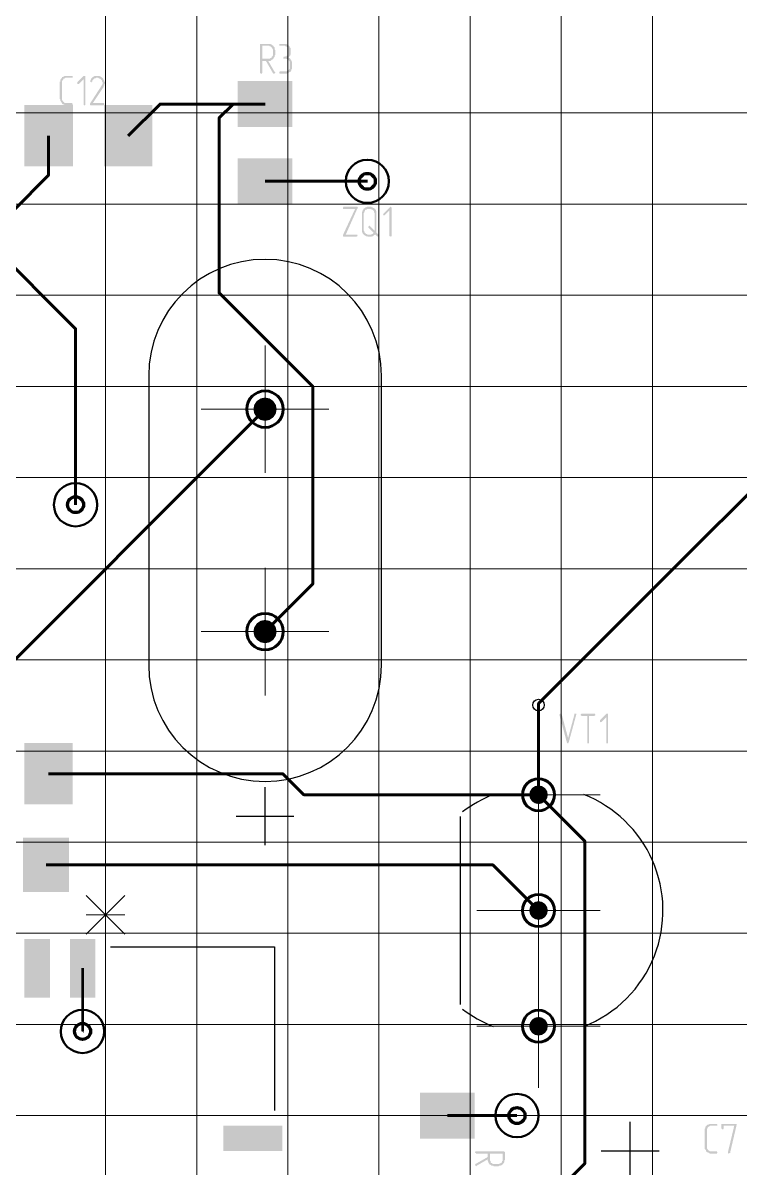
# Paper-space layout 'Layout1' of a CAD drawing. Extents: x -1 to 840, y -1 to 593.
# Drawn here: x 245.7 to 277.2, y 400.9 to 451.1 of the extents above; entities that cross this region are included whole.
import ezdxf

# ---------------------------------------------------------------- set-up
doc = ezdxf.new("R2010")
doc.units = 0
doc.header["$MEASUREMENT"] = 0
doc.layers.add('PDF _Геометрия', color=7, linetype='CONTINUOUS')
doc.layers.add('PDF _Сплошная заливка', color=7, linetype='CONTINUOUS')

psp = doc.layouts.get("Layout1")

# ---------------------------------------------------------------- hatches: boundary and pattern name
at = {"layer": 'PDF _Сплошная заливка', "transparency": 33554559}
h = psp.add_hatch(color=256, dxfattribs=at)
h.paths.add_polyline_path([(256.483, 450.134), (256.203, 450.134), (256.203, 449.575), (256.483, 449.575), (256.508, 449.575), (256.508, 449.575), (256.534, 449.575), (256.559, 449.601), (256.584, 449.601), (256.61, 449.626), (256.61, 449.626), (256.61, 449.626), (256.61, 449.652), (256.635, 449.652), (256.635, 449.677), (256.661, 449.702), (256.661, 449.728), (256.661, 449.753), (256.661, 449.931), (256.661, 449.931), (256.661, 449.956), (256.661, 449.956), (256.661, 449.982), (256.635, 450.007), (256.635, 450.033), (256.61, 450.058), (256.61, 450.058), (256.61, 450.058), (256.584, 450.083), (256.584, 450.083), (256.559, 450.109), (256.534, 450.109), (256.534, 450.109), (256.508, 450.134)], flags=0)
h.paths.add_polyline_path([(256.483, 450.21), (256.508, 450.21), (256.534, 450.21), (256.559, 450.21), (256.61, 450.185), (256.635, 450.16), (256.661, 450.134), (256.661, 450.134), (256.661, 450.134), (256.686, 450.134), (256.686, 450.109), (256.711, 450.083), (256.737, 450.058), (256.737, 450.007), (256.737, 449.982), (256.762, 449.956), (256.762, 449.931), (256.762, 449.753), (256.762, 449.753), (256.762, 449.753), (256.762, 449.728), (256.762, 449.728), (256.737, 449.702), (256.737, 449.677), (256.737, 449.652), (256.711, 449.626), (256.686, 449.575), (256.686, 449.575), (256.661, 449.55), (256.661, 449.55), (256.661, 449.55), (256.635, 449.525), (256.61, 449.525), (256.584, 449.499), (256.559, 449.474), (256.508, 449.474), (256.483, 449.474), (256.457, 449.474), (256.737, 448.991), (256.737, 448.991), (256.737, 448.991), (256.762, 448.966), (256.762, 448.966), (256.762, 448.966), (256.762, 448.94), (256.737, 448.94), (256.737, 448.94), (256.737, 448.915), (256.737, 448.915), (256.711, 448.915), (256.711, 448.915), (256.686, 448.915), (256.686, 448.915), (256.686, 448.915), (256.686, 448.915), (256.661, 448.94), (256.661, 448.94), (256.356, 449.474), (256.203, 449.474), (256.203, 448.966), (256.203, 448.966), (256.203, 448.94), (256.178, 448.94), (256.178, 448.915), (256.178, 448.915), (256.178, 448.915), (256.153, 448.915), (256.153, 448.915), (256.153, 448.915), (256.153, 448.915), (256.127, 448.915), (256.127, 448.915), (256.102, 448.94), (256.102, 448.94), (256.102, 448.94), (256.102, 448.966), (256.102, 450.16), (256.102, 450.185), (256.102, 450.185), (256.102, 450.185), (256.102, 450.185), (256.102, 450.21), (256.127, 450.21), (256.127, 450.21), (256.153, 450.21)], flags=0)
for points in [[(257.194, 450.21), (257.219, 450.21), (257.245, 450.21), (257.27, 450.21), (257.296, 450.185), (257.346, 450.16), (257.372, 450.134), (257.372, 450.134), (257.372, 450.134), (257.397, 450.109), (257.397, 450.083), (257.423, 450.058), (257.448, 450.007), (257.448, 449.982), (257.448, 449.931), (257.448, 449.855), (257.448, 449.804), (257.448, 449.804), (257.448, 449.779), (257.448, 449.779), (257.448, 449.779), (257.448, 449.753), (257.423, 449.753), (257.423, 449.728), (257.423, 449.728), (257.423, 449.728), (257.423, 449.702), (257.397, 449.702), (257.397, 449.677), (257.372, 449.652), (257.372, 449.652), (257.346, 449.626), (257.346, 449.626), (257.346, 449.626), (257.372, 449.601), (257.372, 449.601), (257.397, 449.601), (257.423, 449.575), (257.423, 449.55), (257.448, 449.525), (257.448, 449.525), (257.448, 449.525), (257.474, 449.499), (257.474, 449.474), (257.474, 449.448), (257.499, 449.448), (257.499, 449.398), (257.499, 449.372), (257.499, 449.194), (257.499, 449.194), (257.499, 449.194), (257.499, 449.194), (257.499, 449.169), (257.499, 449.144), (257.499, 449.118), (257.474, 449.093), (257.474, 449.067), (257.448, 449.017), (257.423, 448.991), (257.423, 448.991), (257.397, 448.991), (257.372, 448.966), (257.372, 448.966), (257.321, 448.94), (257.296, 448.94), (257.27, 448.915), (257.219, 448.915), (256.991, 448.915), (256.965, 448.915), (256.965, 448.915), (256.94, 448.94), (256.94, 448.94), (256.94, 448.94), (256.94, 448.94), (256.94, 448.966), (256.94, 448.966), (256.94, 448.966), (256.94, 448.991), (256.94, 448.991), (256.94, 448.991), (256.965, 448.991), (256.965, 449.017), (256.991, 449.017), (257.219, 449.017), (257.245, 449.017), (257.27, 449.017), (257.27, 449.017), (257.296, 449.042), (257.321, 449.042), (257.346, 449.067), (257.346, 449.067), (257.346, 449.067), (257.372, 449.093), (257.372, 449.093), (257.397, 449.118), (257.397, 449.144), (257.397, 449.169), (257.397, 449.194), (257.397, 449.372), (257.397, 449.398), (257.397, 449.398), (257.397, 449.398), (257.397, 449.423), (257.397, 449.448), (257.372, 449.474), (257.372, 449.499), (257.346, 449.499), (257.346, 449.525), (257.346, 449.525), (257.321, 449.525), (257.321, 449.55), (257.296, 449.55), (257.27, 449.55), (257.245, 449.575), (257.219, 449.575), (257.169, 449.575), (257.169, 449.575), (257.143, 449.575), (257.143, 449.575), (257.143, 449.575), (257.118, 449.575), (257.118, 449.601), (257.118, 449.601), (257.118, 449.626), (257.118, 449.626), (257.118, 449.626), (257.143, 449.652), (257.143, 449.652), (257.143, 449.652), (257.143, 449.652), (257.169, 449.652), (257.194, 449.652), (257.194, 449.652), (257.219, 449.677), (257.245, 449.677), (257.27, 449.677), (257.27, 449.702), (257.296, 449.702), (257.296, 449.702), (257.321, 449.728), (257.321, 449.728), (257.321, 449.753), (257.346, 449.779), (257.346, 449.804), (257.346, 449.829), (257.346, 449.855), (257.346, 449.931), (257.346, 449.931), (257.346, 449.956), (257.346, 449.956), (257.346, 449.982), (257.346, 450.007), (257.321, 450.033), (257.321, 450.058), (257.296, 450.058), (257.296, 450.083), (257.296, 450.083), (257.27, 450.083), (257.27, 450.109), (257.245, 450.109), (257.219, 450.109), (257.194, 450.134), (257.169, 450.134), (256.991, 450.134), (256.965, 450.134), (256.965, 450.134), (256.94, 450.134), (256.94, 450.134), (256.94, 450.134), (256.94, 450.16), (256.94, 450.16), (256.94, 450.185), (256.94, 450.185), (256.94, 450.185), (256.94, 450.21), (256.94, 450.21), (256.965, 450.21), (256.965, 450.21), (256.991, 450.21), (257.169, 450.21)], [(247.845, 448.813), (247.845, 448.813), (247.871, 448.813), (247.871, 448.813), (247.871, 448.788), (247.871, 448.788), (247.871, 448.788), (247.871, 448.788), (247.871, 448.763), (247.871, 448.763), (247.871, 448.737), (247.871, 448.737), (247.871, 448.737), (247.845, 448.737), (247.82, 448.737), (247.591, 448.737), (247.566, 448.737), (247.566, 448.737), (247.54, 448.712), (247.515, 448.712), (247.489, 448.686), (247.464, 448.686), (247.464, 448.686), (247.464, 448.661), (247.464, 448.661), (247.439, 448.636), (247.439, 448.61), (247.413, 448.61), (247.413, 448.585), (247.413, 448.534), (247.413, 447.797), (247.413, 447.797), (247.413, 447.797), (247.413, 447.772), (247.413, 447.747), (247.439, 447.747), (247.439, 447.721), (247.464, 447.696), (247.464, 447.67), (247.464, 447.67), (247.489, 447.67), (247.489, 447.645), (247.515, 447.645), (247.515, 447.645), (247.54, 447.62), (247.566, 447.62), (247.591, 447.62), (247.845, 447.62), (247.845, 447.62), (247.845, 447.62), (247.871, 447.594), (247.871, 447.594), (247.871, 447.594), (247.871, 447.594), (247.871, 447.569), (247.871, 447.569), (247.871, 447.569), (247.871, 447.543), (247.871, 447.543), (247.871, 447.543), (247.871, 447.543), (247.845, 447.518), (247.82, 447.518), (247.591, 447.518), (247.591, 447.518), (247.566, 447.518), (247.54, 447.543), (247.515, 447.543), (247.464, 447.569), (247.439, 447.569), (247.413, 447.594), (247.413, 447.594), (247.413, 447.62), (247.388, 447.62), (247.388, 447.645), (247.362, 447.67), (247.362, 447.696), (247.337, 447.721), (247.337, 447.772), (247.337, 447.772), (247.312, 447.797), (247.312, 448.534), (247.312, 448.559), (247.312, 448.559), (247.312, 448.559), (247.337, 448.559), (247.337, 448.585), (247.337, 448.61), (247.337, 448.636), (247.362, 448.686), (247.388, 448.712), (247.413, 448.737), (247.413, 448.737), (247.413, 448.737), (247.413, 448.763), (247.439, 448.763), (247.464, 448.788), (247.489, 448.788), (247.515, 448.813), (247.566, 448.813), (247.591, 448.813)], [(248.404, 448.813), (248.404, 448.813), (248.43, 448.813), (248.43, 448.813), (248.43, 448.813), (248.43, 448.788), (248.43, 448.788), (248.43, 447.569), (248.43, 447.569), (248.43, 447.569), (248.43, 447.543), (248.43, 447.543), (248.43, 447.543), (248.404, 447.518), (248.404, 447.518), (248.404, 447.518), (248.379, 447.518), (248.379, 447.518), (248.379, 447.518), (248.353, 447.543), (248.353, 447.543), (248.353, 447.543), (248.353, 447.543), (248.353, 447.569), (248.353, 448.661), (248.15, 448.458), (248.15, 448.458), (248.125, 448.458), (248.125, 448.458), (248.125, 448.458), (248.099, 448.458), (248.099, 448.458), (248.099, 448.458), (248.074, 448.458), (248.074, 448.458), (248.074, 448.483), (248.074, 448.483), (248.074, 448.509), (248.074, 448.509), (248.074, 448.509), (248.074, 448.509), (248.074, 448.534), (248.353, 448.813), (248.353, 448.813), (248.379, 448.813), (248.379, 448.813), (248.379, 448.813)], [(248.963, 448.813), (248.963, 448.813), (248.988, 448.813), (249.014, 448.813), (249.039, 448.813), (249.09, 448.788), (249.141, 448.763), (249.141, 448.737), (249.166, 448.737), (249.166, 448.737), (249.166, 448.737), (249.192, 448.712), (249.192, 448.712), (249.217, 448.686), (249.217, 448.661), (249.242, 448.636), (249.268, 448.585), (249.268, 448.585), (249.268, 448.559), (249.293, 448.534), (249.293, 448.509), (249.293, 448.509), (249.293, 448.509), (249.293, 448.483), (249.293, 448.483), (249.268, 448.458), (249.268, 448.458), (249.268, 448.407), (249.268, 448.407), (249.268, 448.407), (249.268, 448.407), (249.268, 448.382), (249.242, 448.382), (249.242, 448.356), (249.242, 448.331), (249.217, 448.305), (248.76, 447.62), (249.242, 447.62), (249.242, 447.62), (249.242, 447.62), (249.268, 447.594), (249.268, 447.594), (249.268, 447.594), (249.268, 447.594), (249.268, 447.569), (249.268, 447.569), (249.268, 447.569), (249.268, 447.543), (249.268, 447.543), (249.268, 447.543), (249.242, 447.543), (249.242, 447.518), (249.217, 447.518), (248.658, 447.518), (248.658, 447.518), (248.658, 447.518), (248.633, 447.543), (248.633, 447.543), (248.633, 447.543), (248.633, 447.569), (248.633, 447.569), (248.633, 447.569), (248.633, 447.569), (248.633, 447.594), (248.633, 447.594), (249.141, 448.382), (249.166, 448.407), (249.166, 448.432), (249.166, 448.432), (249.166, 448.432), (249.192, 448.458), (249.192, 448.458), (249.192, 448.483), (249.192, 448.509), (249.192, 448.509), (249.192, 448.509), (249.192, 448.509), (249.192, 448.534), (249.166, 448.559), (249.166, 448.585), (249.166, 448.61), (249.141, 448.636), (249.115, 448.661), (249.115, 448.661), (249.115, 448.661), (249.09, 448.686), (249.09, 448.686), (249.065, 448.686), (249.065, 448.686), (249.039, 448.712), (249.039, 448.712), (249.014, 448.712), (249.014, 448.712), (249.014, 448.712), (248.988, 448.737), (248.963, 448.737), (248.938, 448.737), (248.938, 448.737), (248.912, 448.737), (248.912, 448.737), (248.887, 448.712), (248.861, 448.712), (248.836, 448.712), (248.811, 448.686), (248.811, 448.686), (248.811, 448.686), (248.811, 448.686), (248.785, 448.661), (248.785, 448.661), (248.76, 448.636), (248.734, 448.61), (248.734, 448.585), (248.734, 448.559), (248.734, 448.559), (248.734, 448.559), (248.709, 448.559), (248.709, 448.559), (248.709, 448.534), (248.709, 448.534), (248.683, 448.534), (248.683, 448.534), (248.683, 448.534), (248.658, 448.559), (248.658, 448.559), (248.658, 448.559), (248.658, 448.559), (248.633, 448.585), (248.633, 448.585), (248.633, 448.61), (248.633, 448.61), (248.658, 448.61), (248.658, 448.61), (248.658, 448.61), (248.658, 448.636), (248.683, 448.661), (248.683, 448.686), (248.709, 448.712), (248.734, 448.737), (248.76, 448.763), (248.76, 448.763), (248.785, 448.788), (248.785, 448.788), (248.811, 448.788), (248.836, 448.813), (248.861, 448.813), (248.887, 448.813), (248.938, 448.813), (248.938, 448.813)], [(260.344, 443.073), (260.37, 443.073), (260.37, 443.048), (260.37, 443.048), (260.395, 443.048), (260.395, 443.022), (260.395, 443.022), (260.395, 442.997), (260.37, 442.997), (259.862, 441.854), (260.344, 441.854), (260.344, 441.854), (260.37, 441.854), (260.37, 441.854), (260.37, 441.828), (260.37, 441.828), (260.37, 441.828), (260.395, 441.803), (260.395, 441.803), (260.37, 441.803), (260.37, 441.778), (260.37, 441.778), (260.37, 441.778), (260.37, 441.778), (260.344, 441.778), (260.344, 441.752), (259.76, 441.752), (259.76, 441.778), (259.76, 441.778), (259.735, 441.778), (259.735, 441.778), (259.735, 441.778), (259.735, 441.803), (259.735, 441.803), (259.735, 441.828), (259.735, 441.828), (260.268, 442.971), (259.785, 442.971), (259.76, 442.971), (259.76, 442.971), (259.735, 442.971), (259.735, 442.997), (259.735, 442.997), (259.735, 442.997), (259.735, 443.022), (259.735, 443.022), (259.735, 443.022), (259.735, 443.022), (259.735, 443.048), (259.735, 443.048), (259.76, 443.048), (259.76, 443.073), (259.785, 443.073)], [(261.843, 443.073), (261.843, 443.048), (261.843, 443.048), (261.869, 443.048), (261.869, 443.048), (261.869, 443.022), (261.869, 443.022), (261.869, 441.803), (261.869, 441.803), (261.869, 441.803), (261.869, 441.778), (261.869, 441.778), (261.843, 441.778), (261.843, 441.778), (261.843, 441.778), (261.818, 441.752), (261.818, 441.752), (261.818, 441.778), (261.818, 441.778), (261.792, 441.778), (261.792, 441.778), (261.792, 441.778), (261.767, 441.803), (261.767, 441.803), (261.767, 442.895), (261.589, 442.717), (261.564, 442.692), (261.564, 442.692), (261.564, 442.692), (261.538, 442.692), (261.538, 442.692), (261.538, 442.692), (261.513, 442.692), (261.513, 442.717), (261.513, 442.717), (261.513, 442.717), (261.513, 442.717), (261.487, 442.743), (261.487, 442.743), (261.513, 442.743), (261.513, 442.768), (261.513, 442.768), (261.792, 443.048), (261.792, 443.048), (261.792, 443.048), (261.818, 443.073), (261.818, 443.073), (261.818, 443.073)], [(256.317, 434.188), (255.807, 434.188), (255.846, 434.383), (255.957, 434.548), (256.122, 434.659), (256.317, 434.697)], [(256.317, 424.427), (255.807, 424.427), (255.846, 424.622), (255.957, 424.788), (256.122, 424.899), (256.317, 424.937)], [(269.947, 420.823), (269.947, 420.823), (269.973, 420.823), (269.973, 420.797), (269.973, 420.797), (269.973, 420.797), (269.973, 420.772), (269.973, 420.772), (269.642, 419.553), (269.642, 419.553), (269.642, 419.553), (269.642, 419.553), (269.617, 419.527), (269.617, 419.527), (269.617, 419.527), (269.592, 419.527), (269.592, 419.527), (269.592, 419.527), (269.566, 419.553), (269.566, 419.553), (269.566, 419.553), (269.236, 420.772), (269.236, 420.772), (269.236, 420.772), (269.236, 420.797), (269.236, 420.797), (269.261, 420.797), (269.261, 420.823), (269.261, 420.823), (269.261, 420.823), (269.287, 420.823), (269.287, 420.823), (269.287, 420.823), (269.312, 420.823), (269.312, 420.823), (269.312, 420.823), (269.312, 420.797), (269.338, 420.797), (269.617, 419.756), (269.896, 420.797), (269.896, 420.797), (269.896, 420.797), (269.896, 420.797), (269.896, 420.823), (269.896, 420.823), (269.922, 420.823), (269.922, 420.823), (269.922, 420.823)], [(270.786, 420.823), (270.786, 420.823), (270.811, 420.797), (270.811, 420.797), (270.811, 420.797), (270.811, 420.797), (270.811, 420.772), (270.811, 420.772), (270.811, 420.772), (270.811, 420.746), (270.811, 420.746), (270.811, 420.746), (270.811, 420.746), (270.786, 420.746), (270.786, 420.721), (270.532, 420.721), (270.532, 419.578), (270.532, 419.553), (270.532, 419.553), (270.532, 419.553), (270.532, 419.527), (270.532, 419.527), (270.532, 419.527), (270.506, 419.527), (270.506, 419.527), (270.506, 419.527), (270.481, 419.527), (270.481, 419.527), (270.455, 419.527), (270.455, 419.527), (270.455, 419.553), (270.455, 419.553), (270.455, 419.578), (270.455, 420.721), (270.201, 420.721), (270.201, 420.746), (270.201, 420.746), (270.176, 420.746), (270.176, 420.746), (270.176, 420.746), (270.176, 420.772), (270.176, 420.772), (270.176, 420.772), (270.176, 420.797), (270.176, 420.797), (270.176, 420.797), (270.176, 420.797), (270.201, 420.823), (270.201, 420.823), (270.227, 420.823)], [(271.345, 420.823), (271.345, 420.823), (271.37, 420.823), (271.37, 420.797), (271.37, 420.797), (271.37, 420.797), (271.37, 420.772), (271.37, 419.578), (271.37, 419.553), (271.37, 419.553), (271.37, 419.553), (271.37, 419.527), (271.37, 419.527), (271.345, 419.527), (271.345, 419.527), (271.345, 419.527), (271.319, 419.527), (271.319, 419.527), (271.319, 419.527), (271.294, 419.527), (271.294, 419.527), (271.294, 419.553), (271.294, 419.553), (271.294, 419.578), (271.294, 420.67), (271.09, 420.467), (271.09, 420.467), (271.065, 420.467), (271.065, 420.467), (271.065, 420.442), (271.04, 420.442), (271.04, 420.467), (271.04, 420.467), (271.014, 420.467), (271.014, 420.467), (271.014, 420.467), (271.014, 420.492), (271.014, 420.492), (271.014, 420.492), (271.014, 420.518), (271.014, 420.518), (271.014, 420.543), (271.294, 420.823), (271.294, 420.823), (271.319, 420.823), (271.319, 420.823), (271.319, 420.823)], [(268.319, 417.267), (268.319, 417.675), (268.476, 417.644), (268.608, 417.556), (268.696, 417.424), (268.727, 417.267)], [(268.319, 412.187), (268.319, 412.595), (268.476, 412.564), (268.608, 412.476), (268.696, 412.344), (268.727, 412.187)], [(268.319, 407.107), (268.319, 407.515), (268.476, 407.484), (268.608, 407.396), (268.696, 407.264), (268.727, 407.107)], [(276.121, 402.814), (276.146, 402.814), (276.146, 402.814), (276.146, 402.814), (276.171, 402.789), (276.171, 402.789), (276.171, 402.789), (276.171, 402.789), (276.171, 402.763), (276.171, 402.763), (276.146, 402.738), (276.146, 402.738), (276.146, 402.738), (276.146, 402.738), (276.121, 402.738), (275.867, 402.738), (275.867, 402.738), (275.841, 402.738), (275.816, 402.712), (275.79, 402.712), (275.79, 402.687), (275.765, 402.687), (275.765, 402.687), (275.74, 402.662), (275.74, 402.662), (275.74, 402.636), (275.714, 402.611), (275.714, 402.611), (275.714, 402.586), (275.714, 402.535), (275.714, 401.798), (275.714, 401.798), (275.714, 401.798), (275.714, 401.773), (275.714, 401.747), (275.714, 401.747), (275.74, 401.722), (275.74, 401.696), (275.765, 401.671), (275.765, 401.671), (275.765, 401.671), (275.79, 401.646), (275.79, 401.646), (275.816, 401.646), (275.841, 401.62), (275.867, 401.62), (275.892, 401.62), (276.121, 401.62), (276.121, 401.62), (276.146, 401.62), (276.146, 401.595), (276.146, 401.595), (276.171, 401.595), (276.171, 401.595), (276.171, 401.569), (276.171, 401.569), (276.171, 401.569), (276.171, 401.544), (276.146, 401.544), (276.146, 401.544), (276.146, 401.544), (276.146, 401.519), (276.121, 401.519), (275.892, 401.519), (275.867, 401.519), (275.841, 401.519), (275.816, 401.544), (275.79, 401.544), (275.765, 401.569), (275.74, 401.569), (275.689, 401.595), (275.689, 401.595), (275.689, 401.62), (275.689, 401.62), (275.663, 401.646), (275.663, 401.671), (275.638, 401.696), (275.613, 401.722), (275.613, 401.773), (275.613, 401.773), (275.613, 401.798), (275.613, 402.535), (275.613, 402.56), (275.613, 402.56), (275.613, 402.56), (275.613, 402.56), (275.613, 402.586), (275.613, 402.611), (275.638, 402.636), (275.638, 402.687), (275.663, 402.712), (275.689, 402.738), (275.689, 402.738), (275.689, 402.738), (275.714, 402.763), (275.714, 402.763), (275.74, 402.789), (275.765, 402.789), (275.816, 402.814), (275.841, 402.814), (275.867, 402.814)], [(276.959, 402.814), (276.984, 402.814), (276.984, 402.814), (276.984, 402.814), (277.01, 402.814), (277.01, 402.789), (277.01, 402.789), (277.01, 402.763), (276.73, 401.569), (276.73, 401.569), (276.73, 401.544), (276.705, 401.544), (276.705, 401.544), (276.68, 401.519), (276.68, 401.519), (276.68, 401.519), (276.654, 401.519), (276.654, 401.544), (276.654, 401.544), (276.629, 401.544), (276.629, 401.544), (276.629, 401.569), (276.629, 401.569), (276.908, 402.738), (276.451, 402.738), (276.451, 402.636), (276.451, 402.636), (276.451, 402.636), (276.451, 402.611), (276.425, 402.611), (276.425, 402.611), (276.425, 402.611), (276.425, 402.586), (276.4, 402.586), (276.4, 402.586), (276.4, 402.586), (276.375, 402.586), (276.375, 402.611), (276.375, 402.611), (276.375, 402.611), (276.349, 402.611), (276.349, 402.636), (276.349, 402.789), (276.349, 402.789), (276.349, 402.789), (276.349, 402.789), (276.349, 402.814), (276.375, 402.814), (276.375, 402.814), (276.375, 402.814), (276.4, 402.814)]]:
    psp.add_hatch(color=256, dxfattribs=at).paths.add_polyline_path(points)
h = psp.add_hatch(color=256, dxfattribs=at)
h.paths.add_polyline_path([(260.929, 442.971), (260.827, 442.971), (260.827, 442.971), (260.802, 442.971), (260.776, 442.946), (260.751, 442.946), (260.725, 442.946), (260.7, 442.921), (260.7, 442.921), (260.7, 442.895), (260.7, 442.895), (260.7, 442.87), (260.675, 442.87), (260.675, 442.844), (260.675, 442.819), (260.649, 442.794), (260.649, 442.032), (260.649, 442.032), (260.649, 442.032), (260.675, 442.006), (260.675, 442.006), (260.675, 441.981), (260.675, 441.955), (260.7, 441.93), (260.725, 441.905), (260.725, 441.905), (260.725, 441.905), (260.725, 441.905), (260.751, 441.879), (260.776, 441.879), (260.802, 441.854), (260.827, 441.854), (260.852, 441.854), (260.954, 441.854), (260.954, 441.854), (260.979, 441.854), (261.005, 441.879), (261.03, 441.879), (261.03, 441.879), (261.03, 441.879), (261.03, 441.879), (261.056, 441.905), (261.081, 441.93), (260.852, 442.159), (260.852, 442.159), (260.852, 442.159), (260.852, 442.159), (260.852, 442.184), (260.852, 442.184), (260.852, 442.184), (260.852, 442.209), (260.852, 442.209), (260.852, 442.209), (260.878, 442.209), (260.878, 442.235), (260.903, 442.235), (260.903, 442.235), (260.903, 442.235), (260.903, 442.235), (260.929, 442.209), (261.132, 442.006), (261.132, 442.032), (261.132, 442.794), (261.132, 442.794), (261.132, 442.794), (261.132, 442.819), (261.106, 442.819), (261.106, 442.844), (261.106, 442.87), (261.081, 442.895), (261.056, 442.921), (261.056, 442.921), (261.056, 442.921), (261.056, 442.921), (261.03, 442.946), (261.005, 442.946), (260.979, 442.971), (260.954, 442.971)], flags=0)
h.paths.add_polyline_path([(260.954, 443.073), (260.979, 443.073), (261.005, 443.048), (261.03, 443.048), (261.056, 443.022), (261.106, 443.022), (261.132, 442.971), (261.132, 442.971), (261.132, 442.971), (261.157, 442.971), (261.157, 442.946), (261.183, 442.921), (261.183, 442.895), (261.208, 442.87), (261.208, 442.819), (261.208, 442.819), (261.208, 442.794), (261.208, 442.032), (261.208, 442.006), (261.208, 441.981), (261.208, 441.981), (261.208, 441.981), (261.208, 441.955), (261.208, 441.955), (261.208, 441.955), (261.208, 441.93), (261.284, 441.854), (261.31, 441.828), (261.31, 441.828), (261.31, 441.828), (261.31, 441.803), (261.31, 441.803), (261.31, 441.803), (261.31, 441.778), (261.284, 441.778), (261.284, 441.778), (261.284, 441.778), (261.284, 441.778), (261.259, 441.752), (261.259, 441.752), (261.259, 441.778), (261.233, 441.778), (261.233, 441.778), (261.157, 441.854), (261.132, 441.854), (261.132, 441.854), (261.132, 441.854), (261.132, 441.828), (261.106, 441.828), (261.081, 441.803), (261.081, 441.803), (261.056, 441.778), (261.056, 441.778), (261.056, 441.778), (261.03, 441.778), (261.03, 441.778), (261.005, 441.778), (261.005, 441.778), (260.979, 441.752), (260.827, 441.752), (260.827, 441.778), (260.802, 441.778), (260.776, 441.778), (260.751, 441.778), (260.725, 441.803), (260.675, 441.828), (260.649, 441.854), (260.649, 441.854), (260.649, 441.854), (260.649, 441.854), (260.624, 441.879), (260.598, 441.905), (260.598, 441.93), (260.573, 441.955), (260.573, 442.006), (260.573, 442.032), (260.573, 442.032), (260.573, 442.794), (260.573, 442.794), (260.573, 442.794), (260.573, 442.794), (260.573, 442.794), (260.573, 442.819), (260.573, 442.844), (260.598, 442.87), (260.598, 442.921), (260.624, 442.946), (260.649, 442.971), (260.649, 442.971), (260.649, 442.997), (260.649, 442.997), (260.675, 442.997), (260.7, 443.022), (260.725, 443.048), (260.751, 443.048), (260.802, 443.073), (260.827, 443.073)], flags=0)
at = {"layer": 'PDF _Сплошная заливка', "true_color": 0xffffff, "transparency": 33554559}
for points in [[(256.317, 434.697), (256.512, 434.659), (256.678, 434.548), (256.788, 434.383), (256.827, 434.188), (256.317, 434.188)], [(256.317, 433.678), (256.122, 433.716), (255.957, 433.827), (255.846, 433.993), (255.807, 434.188), (256.317, 434.188)], [(256.827, 434.188), (256.788, 433.993), (256.678, 433.827), (256.512, 433.716), (256.317, 433.678), (256.317, 434.188)], [(256.317, 424.937), (256.512, 424.899), (256.678, 424.788), (256.788, 424.622), (256.827, 424.427), (256.317, 424.427)], [(256.317, 423.918), (256.122, 423.957), (255.957, 424.067), (255.846, 424.232), (255.807, 424.427), (256.317, 424.427)], [(256.827, 424.427), (256.788, 424.232), (256.678, 424.067), (256.512, 423.957), (256.317, 423.918), (256.317, 424.427)], [(267.912, 417.267), (267.943, 417.424), (268.031, 417.556), (268.163, 417.644), (268.319, 417.675), (268.319, 417.267)], [(268.319, 416.86), (268.163, 416.891), (268.031, 416.979), (267.943, 417.111), (267.912, 417.267), (268.319, 417.267)], [(268.727, 417.267), (268.696, 417.111), (268.608, 416.979), (268.476, 416.891), (268.319, 416.86), (268.319, 417.267)], [(267.912, 412.187), (267.943, 412.344), (268.031, 412.476), (268.163, 412.564), (268.319, 412.595), (268.319, 412.187)], [(268.319, 411.78), (268.163, 411.811), (268.031, 411.899), (267.943, 412.031), (267.912, 412.187), (268.319, 412.187)], [(268.727, 412.187), (268.696, 412.031), (268.608, 411.899), (268.476, 411.811), (268.319, 411.78), (268.319, 412.187)], [(267.912, 407.107), (267.943, 407.264), (268.031, 407.396), (268.163, 407.484), (268.319, 407.515), (268.319, 407.107)], [(268.319, 406.7), (268.163, 406.731), (268.031, 406.819), (267.943, 406.951), (267.912, 407.107), (268.319, 407.107)], [(268.727, 407.107), (268.696, 406.951), (268.608, 406.819), (268.476, 406.731), (268.319, 406.7), (268.319, 407.107)]]:
    psp.add_hatch(color=7, dxfattribs=at).paths.add_polyline_path(points)
at = {"layer": 'PDF _Сплошная заливка', "transparency": 33554559}
h = psp.add_hatch(color=256, dxfattribs=at)
h.paths.add_polyline_path([(266.746, 401.265), (266.746, 401.519), (266.187, 401.519), (266.187, 401.239), (266.187, 401.214), (266.187, 401.214), (266.213, 401.188), (266.213, 401.163), (266.213, 401.138), (266.238, 401.112), (266.238, 401.112), (266.238, 401.112), (266.264, 401.112), (266.289, 401.087), (266.289, 401.087), (266.314, 401.061), (266.34, 401.061), (266.365, 401.061), (266.568, 401.061), (266.568, 401.061), (266.568, 401.061), (266.594, 401.061), (266.594, 401.061), (266.619, 401.087), (266.645, 401.087), (266.67, 401.112), (266.695, 401.112), (266.695, 401.112), (266.695, 401.138), (266.695, 401.138), (266.721, 401.163), (266.721, 401.188), (266.746, 401.188), (266.746, 401.214)], flags=0)
h.paths.add_polyline_path([(266.848, 401.239), (266.822, 401.214), (266.822, 401.188), (266.822, 401.163), (266.797, 401.112), (266.772, 401.087), (266.746, 401.061), (266.746, 401.061), (266.746, 401.061), (266.746, 401.036), (266.721, 401.036), (266.695, 401.011), (266.67, 401.011), (266.645, 400.985), (266.594, 400.985), (266.568, 400.96), (266.568, 400.96), (266.365, 400.96), (266.365, 400.96), (266.365, 400.96), (266.365, 400.96), (266.34, 400.985), (266.34, 400.985), (266.314, 400.985), (266.264, 400.985), (266.238, 401.011), (266.213, 401.036), (266.187, 401.036), (266.162, 401.061), (266.162, 401.061), (266.162, 401.061), (266.137, 401.087), (266.137, 401.112), (266.111, 401.138), (266.111, 401.163), (266.086, 401.214), (266.086, 401.265), (266.086, 401.265), (265.603, 400.985), (265.603, 400.985), (265.603, 400.985), (265.603, 400.985), (265.578, 400.96), (265.578, 400.96), (265.578, 400.985), (265.552, 400.985), (265.552, 400.985), (265.552, 400.985), (265.552, 400.985), (265.527, 401.011), (265.527, 401.011), (265.527, 401.036), (265.552, 401.036), (265.552, 401.036), (265.552, 401.036), (265.552, 401.061), (265.552, 401.061), (266.086, 401.366), (266.086, 401.519), (265.578, 401.519), (265.578, 401.519), (265.578, 401.544), (265.552, 401.544), (265.552, 401.544), (265.552, 401.544), (265.552, 401.544), (265.527, 401.569), (265.527, 401.569), (265.527, 401.569), (265.527, 401.595), (265.552, 401.595), (265.552, 401.62), (265.552, 401.62), (265.552, 401.62), (265.578, 401.62), (265.578, 401.62), (266.797, 401.62), (266.797, 401.62), (266.797, 401.62), (266.797, 401.62), (266.822, 401.62), (266.822, 401.62), (266.822, 401.595), (266.848, 401.595), (266.848, 401.569)], flags=0)

# ---------------------------------------------------------------- linework, layer by layer
at = {"layer": 'PDF _Геометрия', "lineweight": 20}
for points in [[(249.316, 329.948), (249.316, 331.188), (249.316, 491.187)], [(253.317, 328.708), (253.317, 331.188), (253.317, 491.187)], [(257.317, 329.948), (257.317, 331.188), (257.317, 491.187)], [(261.318, 328.708), (261.318, 331.188), (261.318, 491.187)], [(265.319, 329.948), (265.319, 331.188), (265.319, 491.187)], [(269.319, 328.708), (269.319, 331.188), (269.319, 491.187)], [(273.32, 329.948), (273.32, 331.188), (273.32, 491.187)], [(108.05, 447.188), (109.29, 447.188), (349.334, 447.188)], [(106.809, 443.188), (109.29, 443.188), (349.334, 443.188)], [(108.05, 439.188), (109.29, 439.188), (349.334, 439.188)], [(256.317, 431.388), (256.317, 436.987)], [(256.317, 431.687), (256.317, 436.687)], [(106.809, 435.187), (109.29, 435.187), (349.334, 435.187)], [(253.517, 434.188), (259.118, 434.188)], [(253.817, 434.188), (258.818, 434.188)], [(108.05, 431.187), (109.29, 431.187), (349.334, 431.187)], [(256.317, 421.628), (256.317, 427.228)], [(106.809, 427.187), (109.29, 427.187), (349.334, 427.187)], [(256.317, 421.928), (256.317, 426.928)], [(253.517, 424.427), (259.118, 424.427)], [(253.817, 424.427), (258.818, 424.427)], [(108.05, 423.187), (109.29, 423.187), (349.334, 423.187)], [(268.319, 414.568), (268.319, 419.967)], [(268.319, 414.868), (268.319, 419.667)], [(106.809, 419.187), (109.29, 419.187), (349.334, 419.187)], [(265.619, 417.267), (271.02, 417.267)], [(265.919, 417.267), (270.72, 417.267)], [(108.05, 415.187), (109.29, 415.187), (349.334, 415.187)], [(268.319, 409.488), (268.319, 414.887)], [(268.319, 409.788), (268.319, 414.587)], [(265.619, 412.187), (271.02, 412.187)], [(265.919, 412.187), (270.72, 412.187)], [(106.809, 411.187), (109.29, 411.187), (349.334, 411.187)], [(268.319, 404.408), (268.319, 409.807)], [(268.319, 404.708), (268.319, 409.507)], [(108.05, 407.187), (109.29, 407.187), (349.334, 407.187)], [(265.619, 407.107), (271.02, 407.107)], [(265.919, 407.107), (270.72, 407.107)], [(106.809, 403.187), (109.29, 403.187), (349.334, 403.187)]]:
    psp.add_lwpolyline(points, dxfattribs=at)
at = {"layer": 'PDF _Геометрия', "lineweight": 60}
for points in [[(250.316, 446.188), (251.709, 447.58), (254.913, 447.58)], [(256.317, 424.427), (258.419, 426.529), (258.419, 435.178), (254.303, 439.293), (254.303, 446.97), (254.913, 447.58), (256.317, 447.58)], [(245.259, 442.9), (246.821, 444.462), (246.821, 446.188)], [(256.317, 444.188), (260.807, 444.188)], [(248.003, 429.997), (248.003, 437.718), (244.243, 441.477), (240.178, 441.477)], [(264.319, 396.187), (264.319, 399.795), (269.062, 399.795), (270.359, 401.091), (270.359, 415.228), (268.319, 417.268), (268.319, 421.268), (284.322, 437.268)], [(243.315, 418.188), (243.315, 421.187), (256.317, 434.188)], [(268.319, 417.268), (258.018, 417.268), (257.098, 418.188), (246.809, 418.188)], [(246.708, 414.188), (266.319, 414.188), (268.319, 412.188)], [(248.308, 406.883), (248.316, 406.891)], [(264.319, 403.187), (267.374, 403.187)]]:
    psp.add_lwpolyline(points, dxfattribs=at)
at = {"layer": 'PDF _Геометрия', "lineweight": 30}
psp.add_lwpolyline([(251.211, 435.658), (251.211, 422.958, 0.414205), (256.317, 417.852, 0.414205), (261.423, 422.958), (261.423, 435.658, 0.414205), (256.317, 440.763, 0.414205)], format="xyb", close=True, dxfattribs=at)
for points in [[(256.317, 415.058), (256.317, 417.598)], [(255.047, 416.328), (257.587, 416.328)], [(264.89, 408.06), (264.89, 416.315)], [(249.541, 410.597), (256.727, 410.597), (256.727, 403.412)], [(272.34, 400.373), (272.34, 402.913)], [(271.07, 401.643), (273.61, 401.643)]]:
    psp.add_lwpolyline(points, dxfattribs=at)
psp.add_lwpolyline([(270.306, 407.1, 0.209553), (273.407, 410.201, 0.414259), (270.306, 417.274)], format="xyb", dxfattribs=at)
at = {"layer": 'PDF _Геометрия', "lineweight": 15}
for points in [[(250.162, 412.848), (248.469, 411.155)], [(248.469, 412.848), (250.162, 411.155)], [(249.316, 412.848), (249.316, 411.155)], [(248.469, 412.001), (250.162, 412.001)]]:
    psp.add_lwpolyline(points, dxfattribs=at)
at = {"layer": 'PDF _Геометрия', "lineweight": 53}
psp.add_lwpolyline([(248.316, 406.891), (248.316, 409.652)], dxfattribs=at)
at = {"layer": 'PDF _Геометрия', "lineweight": 50}
for centre in [(260.807, 444.188), (248.003, 429.996), (248.308, 406.883), (267.375, 403.187)]:
    psp.add_circle(centre, 0.95, dxfattribs=at)
at = {"layer": 'PDF _Геометрия', "color": 7, "lineweight": 70, "true_color": 0xffffff}
for centre in [(260.807, 444.187), (248.003, 429.997), (248.308, 406.883), (267.375, 403.187)]:
    psp.add_circle(centre, 0.35, dxfattribs=at)
at = {"layer": 'PDF _Геометрия', "lineweight": 60}
for centre, radius in [((256.317, 434.188), 0.8), ((256.317, 434.188), 0.8), ((256.317, 424.427), 0.8), ((256.317, 424.427), 0.8), ((268.319, 417.267), 0.7), ((268.319, 417.267), 0.7), ((268.319, 412.187), 0.7), ((268.319, 412.187), 0.7), ((268.319, 407.107), 0.7), ((268.319, 407.107), 0.7)]:
    psp.add_circle(centre, radius, dxfattribs=at)
at = {"layer": 'PDF _Геометрия', "lineweight": 30}
psp.add_circle((268.319, 421.204), 0.254, dxfattribs=at)
for centre, start, end in [((268.319, 412.187), 111.3272, 127.5718), ((268.318, 412.187), 232.4313, 248.6764)]:
    psp.add_arc(centre, 5.461, start, end, dxfattribs=at)
at = {"layer": 'PDF _Сплошная заливка', "lineweight": 30, "transparency": 33554559}
for points in [[(255.123, 448.59), (257.511, 448.59), (255.123, 446.57), (257.511, 446.57)], [(255.123, 448.59), (257.511, 448.59), (255.123, 446.57), (257.511, 446.57)], [(247.883, 447.534), (247.883, 444.841), (245.76, 447.534), (245.76, 444.841)], [(247.883, 447.534), (247.883, 444.841), (245.76, 447.534), (245.76, 444.841)], [(251.377, 447.534), (251.377, 444.841), (249.255, 447.534), (249.255, 444.841)], [(251.377, 447.534), (251.377, 444.841), (249.255, 447.534), (249.255, 444.841)], [(255.123, 445.198), (257.511, 445.198), (255.123, 443.177), (257.511, 443.177)], [(255.123, 445.198), (257.511, 445.198), (255.123, 443.177), (257.511, 443.177)], [(245.748, 416.841), (245.748, 419.534), (247.871, 416.841), (247.871, 419.534)], [(245.748, 416.841), (245.748, 419.534), (247.871, 416.841), (247.871, 419.534)], [(245.697, 412.994), (245.697, 415.381), (247.718, 412.994), (247.718, 415.381)], [(245.697, 412.994), (245.697, 415.381), (247.718, 412.994), (247.718, 415.381)], [(246.875, 410.943), (246.875, 408.362), (245.756, 410.943), (245.756, 408.362)], [(246.875, 410.943), (246.875, 408.362), (245.756, 410.943), (245.756, 408.362)], [(248.875, 410.943), (248.875, 408.362), (247.756, 410.943), (247.756, 408.362)], [(248.875, 410.943), (248.875, 408.362), (247.756, 410.943), (247.756, 408.362)], [(263.125, 404.198), (265.513, 404.198), (263.125, 402.177), (265.513, 402.177)], [(263.125, 404.198), (265.513, 404.198), (263.125, 402.177), (265.513, 402.177)], [(257.073, 401.628), (254.491, 401.628), (257.073, 402.747), (254.491, 402.747)], [(257.073, 401.628), (254.491, 401.628), (257.073, 402.747), (254.491, 402.747)]]:
    psp.add_solid(points, dxfattribs=at)

doc.saveas('drawing.dxf')
